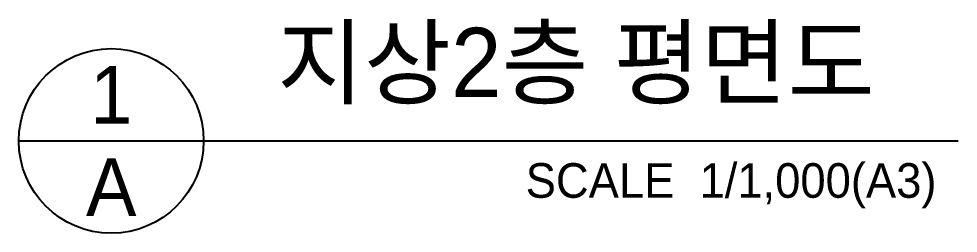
# Model space of a CAD drawing. Header units: millimetres. Extents: x 252735598 to 255219468, y 503852592 to 504847014.
# Drawn here: x 254155948 to 254198024, y 504285874 to 504295492 of the extents above; entities that cross this region are included whole.
import ezdxf
from ezdxf.enums import TextEntityAlignment as Align

# ---------------------------------------------------------------- set-up
doc = ezdxf.new("R2010")
doc.units = ezdxf.units.MM
doc.layers.add('4A.TEC TEXT 2', color=3, linetype='Continuous')
doc.layers.add('4A.TEC 심볼', color=7, linetype='Continuous')
doc.styles.add('돋움', font='')
doc.styles.get('돋움').set_extended_font_data('돋움')

msp = doc.modelspace()

# ---------------------------------------------------------------- linework, layer by layer
at = {"layer": '4A.TEC 심볼'}
msp.add_line((254155947.8, 504290014.2, 3333.3), (254198024.2, 504290014.2, 3333.3), dxfattribs=at)
msp.add_circle((254160087.8, 504290014.2, 3333.3), 4140, dxfattribs=at)

# ---------------------------------------------------------------- texts
at = {"layer": '4A.TEC TEXT 2', "color": 3, "style": '돋움'}
msp.add_text('지상2층 평면도', height=3105, dxfattribs=at).set_placement((254167516.7, 504291049.2, 3333.3), align=Align.BOTTOM_LEFT)
for s, p in [('1', (254160087.8, 504292084.2, 3333.3)), ('A', (254160087.8, 504287944.2, 3333.3))]:
    msp.add_text(s, height=2587.5, dxfattribs=at).set_placement(p, align=Align.MIDDLE)
msp.add_text('SCALE  1/1,000(A3)', height=1552.5, dxfattribs=at).set_placement((254197052.2, 504286997.8, 3333.3), align=Align.BOTTOM_RIGHT)

doc.saveas('drawing.dxf')
